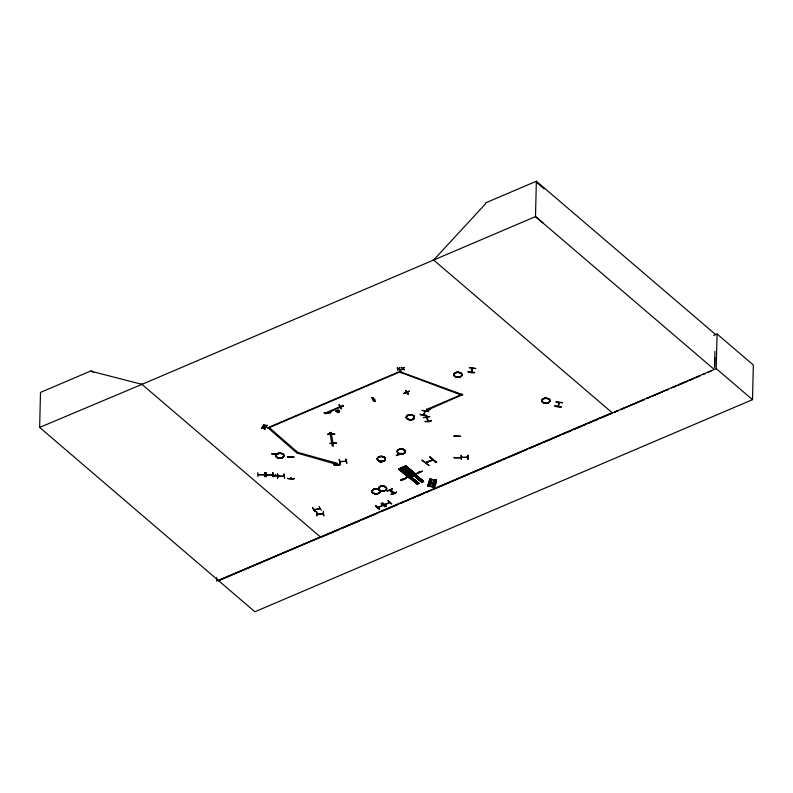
<?xml version="1.0" encoding="UTF-8"?>
<svg xmlns="http://www.w3.org/2000/svg" width="793" height="793" viewBox="0 0 793 793"><rect width="100%" height="100%" fill="white"/><g stroke="black" fill="none" stroke-linecap="round" stroke-linejoin="round"><path stroke-width="1.19" d="M258.042 476.623L257.784 472.638M258.825 474.581L258.875 474.244M265.04 472.747L264.684 476.762L264.693 472.479M264.743 472.727L264.733 476.494M266.27 476.474L265.933 472.737M266.27 476.762L266.21 472.727M271.93 453.953L278.472 454.052L271.93 453.655M278.7 475.126C278.809 476.246 271.265 477.128 272.098 474.432M272.911 472.846L273.179 476.871L272.822 472.588M275.31 474.561L275.3 475.364L275.538 474.561M278.69 475.631L272.138 475.503M287.423 457.046L293.975 457.155L287.433 456.758M294.193 478.229C294.599 480.003 287.215 478.734 287.641 478.129M291.031 477.664L290.763 478.447L290.803 477.664M294.183 478.734L287.631 478.605M454.032 436.299L460.584 436.408L454.042 436.001M460.674 457.73L454.121 457.878L454.131 457.363M460.674 457.997L460.683 457.482M428.914 465.491L422.074 460.307L428.983 465.392M436.626 462.269L430.163 456.837L429.628 457.145L436.031 462.527L436.626 462.25L436.11 462.349M713.68 335.429L717.07 333.982L753.35 365.008L752.507 399.652L254.87 611.76L39.65 427.417L40.502 392.406L91.443 370.698L93.316 372.294M91.443 370.698L91.433 371.342L141.947 384.347L535.493 216.608L543.354 223.229M216.737 577.393L216.648 581.081L320.471 537.02M264.971 428.825L264.763 429.409L263.554 428.398L261.541 428.309M261.541 428.597L261.73 428.032M263.326 427.883L262.354 427.08M262.344 427.368L262.542 426.783M266.527 426.436L266.329 427.021L265.11 426.01L263.107 425.93M263.098 426.218L263.286 425.653M265.764 427.605L263.782 427.814M264.892 425.494L263.91 424.691M264.961 429.112L264.01 428.032M263.91 424.989L264.109 424.404M263.97 474.323L264.049 474.67M267.33 425.226L265.338 425.425M266.527 426.733L265.566 425.653M264 428.319L265.576 427.893M265.566 425.94L267.142 425.504M337.61 463.399L297.712 452.377L296.681 452.813L267.489 427.407M266.993 474.848L267.003 474.353M268.232 428.042L400.723 371.57M269.263 427.605L297.712 452.377L297.197 453.081L337.075 464.529L337.6 463.826M277.669 477.911L277.471 473.946M277.51 473.927L277.659 478.199L277.451 474.164M278.482 453.755L271.93 453.854M278.313 475.78L278.224 476.127M283.537 476.127L283.408 475.78M284.152 474.184L284.578 478.209L284.063 473.927M312.829 507.887L315.208 511.713L312.551 507.986M314.652 509.82L314.682 509.265M316.724 511.713L316.873 515.995L316.625 511.971M317.448 513.933L317.527 513.567M321.373 510.305L318.994 506.33M319.668 508.729L319.44 508.224M330.731 412.419L324.208 412.707M343.28 405.847L325.596 413.817L324.862 412.747M322.622 513.577L323.346 514.072M323.266 511.723L323.782 516.005L323.356 511.971M327.876 434.505C340.356 433.553 333.724 435.109 327.856 434.009M333.466 445.587L332.188 446.072L329.938 432.383M330.066 443.287L336.599 443.009L330.057 443.495M331.157 433.345L331.276 434.068M333.456 446.013L331.206 432.324M340.227 464.311C340.841 466.165 333.298 465.114 333.714 464.599M334.368 433.721L334.398 434.227M335.954 411.171C341.565 407.205 340.028 416.156 335.974 411.032M336.847 464.748L336.787 463.945M336.777 464.301L337.124 464.688L337.015 463.935M338.234 410.06L335.974 411.071M339.235 404.648L341.188 408.782L341.535 408.425M339.325 459.385L340.009 463.37M340.564 406.898L341.03 406.254M340.266 461.744L340.375 461.199M343.27 406.284L342.536 405.213M345.599 461.496L345.451 460.961M345.837 459.078L346.878 463.32L345.926 459.325M371.976 397.808L374.623 401.506L371.986 397.521M372.423 399.414L373.176 399.761M372.898 397.501L375.148 401.496M374.286 401.575L372.066 397.749M374.653 399.662L374.692 399.107M375.188 401.565C370.668 393.705 372.948 400.217 375.198 401.278M375.813 505.607C374.901 506.212 379.45 510.157 379.629 508.908M380.214 462.319L385.537 460.079M381.146 503.367L385.249 506.836L381.215 503.585M386.34 506.033L386.042 506.449L382.533 502.732M384.952 504.368L384.962 504.001M392.495 488.865L387.232 490.907M393.387 493.424L389.591 489.905M390.176 489.658L394.091 493.167L390.245 489.876M396.381 491.938C397.571 493.276 390.82 495.04 391.078 494.198M388.124 500.631L391.673 503.793M393.437 493.196L389.532 490.163M398.73 368.983L397.511 370.162L398.393 369.062L397.134 367.774L398.611 368.834L399.841 367.645L398.938 369.042L400.197 369.746M396.341 455.44L401.674 453.2M400.187 370.034L399.702 369.766M400.713 372.006L399.979 370.936M461.952 393.972L461.298 395.073L400.366 372.333M400.356 372.769L401 371.679M402.953 368.775L401.744 369.954L402.626 368.854L401.357 367.565M398.909 454.647L399.345 454.657M403.548 367.466L402.844 368.636L401.853 367.546M404.43 369.538L403.171 368.557M406.135 477.683C407.324 479.031 400.544 480.766 400.802 479.924M404.42 369.825L403.924 369.558M403.161 368.844L404.073 367.437M409.357 391.088L404.024 393.328M402.953 478.407L403.26 479.071M405.649 390.374L408.286 394.359L405.699 390.602M407.205 392.456L406.085 392.267M400.832 480.201L406.155 477.733M413.996 481.242L415.76 480.489M414.699 481.847L416.464 481.093M415.324 482.382L417.098 481.619M416.028 482.977L417.802 482.223M416.503 483.383L418.268 482.63M416.94 473.044L417.138 473.52L422.451 471.23M417.207 483.988L410.12 478.357L412.162 477.495L411.567 477.763M418.506 479.319L420.27 478.566M420.369 414.154L420.27 414.65M419.497 472.261L419.081 471.528M410.259 478.229L417.316 484.206L419.11 483.433L411.686 477.564L418.535 483.69L418.972 483.234M419.646 472.142L419.269 471.448M419.21 479.924L420.974 479.17M419.834 480.459L421.608 479.696M422.074 410.516L428.488 411.537L422.084 410.318M420.538 481.054L422.312 480.3M421.014 481.46L422.778 480.707M414.65 476.444L416.682 475.572L423.621 481.51L421.579 482.382L414.769 476.246L421.717 482.065M429.707 416.702L423.393 417.455M424.622 410.933C424.384 411.884 431.005 409.961 429.945 408.692M424.642 410.982L429.965 408.93M423.482 481.311L416.543 475.493L423.621 481.52M424.929 411.587L423.393 414.898M425.107 421.331C424.721 422.094 432.155 421.985 431.432 420.389M462.696 394.617L427.328 410.12L426.594 409.039M420.28 414.6L426.594 415.79L426.703 415.284M426.951 409.337L427.387 410.04L426.763 409.773M428.398 421.113L428.19 420.34M430.272 479.289C424.334 501.176 434.118 464.242 427.833 486.05M428.022 485.326L430.183 485.574M429.717 416.513L423.393 417.742M428.151 484.85L430.302 485.088M428.339 484.126L430.49 484.374M428.498 483.492L430.658 483.73M428.696 482.768L430.847 483.016M427.665 486.297L428.418 486.367L429.717 479.15L431.848 479.329L429.994 486.287M432.264 486.02L434.425 486.258M432.393 485.534L434.554 485.782M432.581 484.82L434.742 485.058M432.75 484.176L434.901 484.424M432.938 483.462L435.089 483.7M434.237 486.981L431.907 486.981L433.94 479.765C441.245 477.981 429.132 497.717 436.249 480.181M461.357 459.008L461.149 455.232L461.308 459.226M461.932 457.412L462.002 456.877M474.64 372.284C474.948 373.434 467.652 372.561 468.177 371.56M467.097 456.877L467.236 457.422M467.9 459.306L467.791 455.241L467.91 459.018M467.949 459.038L467.84 455.281M471.329 371.332L471.3 372.155L472.311 368.319M471.409 371.302L471.29 372.195M471.518 372.224L471.627 371.322M472.519 368.666L472.172 368.111M472.499 368.15L472.489 368.656M475.671 368.646L469.208 367.635L475.721 368.418M433.622 260.035L485.395 203.96L485.425 202.949L536.365 181.24L535.493 216.608L714.443 369.637M555.011 405.798C554.476 406.839 561.781 407.652 561.484 406.522M556.052 401.863L562.515 402.596M714.503 367.199L714.889 351.349M714.642 367.308L714.88 357.494M752.507 399.652L716.218 368.626L717.07 333.982M559.144 402.547L558.183 406.016M559.432 402.626L558.361 406.422M468.108 372.056L474.63 372.561L468.157 371.838M425.335 411.26L423.64 415.026M426.684 415.562L420.359 414.392L426.674 415.591M313.998 509.77L320.114 508.442M320.194 508.571L314.127 509.919M372.551 399.89L373.067 399.613M373.999 399.613L374.762 399.593M406.214 392.743L406.69 392.495M430.113 479.131L427.655 486.287M431.422 479.339C425.187 501.176 435.892 464.47 430.143 486.575M431.59 479.438L429.984 486.476L427.833 486.168M430.093 486.575L431.868 479.398M433.94 479.834L432.185 487.011L434.237 479.953M432.512 486.971L434.356 479.815L432.076 486.922M434.247 487.18C439.54 464.876 429.191 501.84 436.209 480.171M433.642 487.18L435.922 480.132M433.008 459.871L426.059 462.884M389.284 490.302L393.159 493.563M379.569 509.175L375.773 505.835L379.619 509.195M382.226 503.129L386.042 506.42M403.994 393.516L409.327 391.276M396.302 455.648L401.645 453.398M387.192 491.125L392.337 488.736M432.621 459.543C434.782 460.664 423.749 461.457 426.019 462.854M315.168 511.654L312.779 507.936M338.879 405.005L341.198 408.752M339.166 404.906L341.525 408.712M339.265 459.633L339.91 463.627M471.567 372.145L472.549 368.299M339.642 461.595L346.164 461.288M346.174 461.447L339.781 461.566M398.413 469.02L401.446 467.711L411.864 476.613L408.791 477.921L398.443 469M398.78 468.851L409.188 477.753L398.552 468.832L399.236 468.653M402.953 467.077L413.341 475.998L402.884 467.087L405.957 465.788L416.365 474.71L405.748 465.669L405.025 466.185L415.502 475.076L416.196 474.67M413.649 475.859L403.092 466.79L403.815 466.69L414.233 475.592L413.51 475.79M403.3 466.908L413.827 475.78L403.815 466.69M399.067 468.613L409.703 477.535L399.097 468.494M410.457 478.219L417.336 484.196M411.825 476.652L411.171 476.811M413.302 475.998L416.375 474.69M415.116 476.097L422.183 482.124L414.878 476.345M405.263 465.987L415.621 474.918L416.166 474.581M416.057 475.84L423.393 481.619M383.088 505.419L377.914 507.579M258.131 474.591L264.644 474.67M264.545 474.878L258.131 474.729M272.227 474.769C274.953 474.799 263.554 474.66 266.954 474.68M392.188 491.759L391.692 491.928L392.228 491.7M428.369 421.073L426.416 417.376M398.929 468.802L409.723 477.515M423.125 481.658L416.196 475.641M382.454 503.02L386.26 506.321M277.649 476.137L284.132 476.286L277.609 476.296M317.438 514.082L316.813 514.092L323.207 514.092M467.741 457.392L461.417 457.412M272.733 474.957L266.398 474.888M433.761 479.884L434.475 479.973M377.736 507.431L382.979 505.25M39.65 427.417L142.016 384.318M267.479 427.833L399.969 371.372M324.852 413.183L342.526 405.639M426.584 409.475L461.942 394.408L462.686 395.043M399.652 469.625L402.299 468.494M404.162 467.701L406.809 466.571M422.054 460.376L422.649 460.118M432.7 459.722L425.98 462.924M404.182 473.51L406.829 472.38M408.692 471.587L411.349 470.457M405.233 474.412L407.889 473.282M409.753 472.489L412.4 471.359M406.185 475.215L408.831 474.085M410.695 473.292L413.341 472.162M407.235 476.117L409.892 474.987M411.745 474.194L414.402 473.064M407.939 476.722L410.596 475.592M412.459 474.799L415.106 473.669M410.962 478.774L412.737 478.02M415.482 476.851L417.247 476.097M391.098 494.435L396.411 492.205M218.59 580.446L612.137 412.697M218.581 580.734L716.218 368.626M324.307 535.919L320.887 537.376L141.531 383.99M326.587 534.948L333.417 532.034M335.697 531.062L339.117 529.605M341.396 528.634L359.625 520.872M361.905 519.901L377.855 513.101M382.414 511.158L398.364 504.358M400.643 503.386L404.063 501.929M406.343 500.958L409.753 499.501M412.033 498.529L415.453 497.072M417.733 496.101L424.572 493.187M426.852 492.215L430.262 490.758M432.542 489.787L450.771 482.015M453.051 481.044L469 474.244M472.42 472.797L474.7 471.825M476.98 470.854L495.209 463.082M497.489 462.111L500.908 460.654M503.188 459.682L506.598 458.225M508.878 457.254L521.417 451.911M523.697 450.939L527.107 449.482M529.387 448.511L541.926 443.168M544.196 442.197L560.155 435.397M563.565 433.94L565.845 432.968M568.125 431.997L571.545 430.54M573.825 429.568L586.354 424.225M588.634 423.254L592.054 421.797M594.334 420.825L597.753 419.378M600.033 418.407L612.563 413.064L433.196 259.668M649.913 397.134L646.523 398.582L649.973 397.184M652.183 396.173L668.023 389.422M671.423 387.975L675.953 386.042M699.723 375.912L678.213 385.081L681.712 383.713M703.123 374.465L705.383 373.493M707.643 372.532L711.043 371.084M623.893 408.246L620.493 409.694L644.253 399.553L626.163 407.285M652.233 396.222L655.642 394.775M657.903 393.814L662.442 391.891M665.842 390.453L668.102 389.492M672.642 387.559L676.042 386.122M683.982 382.751L687.382 381.314M689.642 380.343L693.042 378.905M697.582 376.982L699.852 376.021M400.792 480.211L406.155 477.921M422.292 471.082L417.138 473.51M384.625 504.705L389.829 502.514L384.496 504.725M341.049 406.789L340.415 406.888M431.442 420.667L425.117 421.579M391.901 491.491L391.365 491.719M374.593 399.474L374.137 399.761M263.286 425.94L264.882 425.791M261.72 428.319L263.326 428.17M399.305 367.952L399.831 367.932M403.538 367.754L404.063 367.724M329.928 432.819L331.196 432.75M324.198 412.905L330.731 412.608M327.856 434.286L334.368 433.969M333.714 464.876L340.227 464.589M405.55 465.977L416.018 474.858M400.891 467.969L410.943 477.029L400.703 467.929L411.508 476.781L401.377 467.751M429.776 457.006L436.18 462.388M387.896 500.71L391.712 504.021M467.82 457.244L461.417 457.392M323.336 513.933L316.932 514.092M287.423 456.827L293.975 457.055M454.032 436.2L460.584 436.309M454.121 457.66L460.674 457.789M556.042 402.061L562.515 402.794M429.499 479.805L431.66 480.043M433.751 480.499L435.902 480.736M405.957 390.553L408.276 394.329M428.111 421.113L426.456 417.376M400.99 372.105L461.942 394.408M415.205 476.196L421.717 482.184M412.122 477.515L418.962 483.433L411.686 477.564M402.943 369.062L403.924 369.855M398.72 369.27L399.692 370.053M264.099 424.691L265.338 425.712M262.542 427.07L263.772 428.101M536.336 182.251L544.186 188.873M536.365 181.24L715.306 334.269M405.233 465.897L415.849 474.928M403.607 466.571L414.164 475.631M411.795 476.652L401.238 467.592L400.703 467.929L411.28 476.88M411.666 477.634L418.645 483.561M390.443 489.787L394.309 493.107M409.347 391.375L404.024 393.615M430.143 409.129L424.82 411.389M330.731 412.707L324.208 412.994M555.001 406.036L561.474 406.809L554.991 406.075M380.184 462.507L385.537 460.366L380.154 462.517M337.154 410.794L336.876 411.478L337.709 411.983L339.126 411.488L338.274 410.615L337.154 410.794M618.223 410.645L614.823 412.092L618.233 410.655M455.351 376.804A4.074 2.478 1.4 0 0 461.952 375.367A4.074 2.478 1.4 0 0 456.461 372.571A4.074 2.478 1.4 0 0 455.351 376.804A4.074 2.478 1.4 0 0 461.942 375.376A4.074 2.478 1.4 0 0 456.471 372.581A4.074 2.478 1.4 0 0 455.36 376.804M455.36 376.596A4.074 2.478 1.4 0 0 461.952 375.158A4.074 2.478 1.4 0 0 456.471 372.363A4.074 2.478 1.4 0 0 455.36 376.596A4.064 2.468 1.4 0 0 461.932 375.158A4.074 2.478 1.4 0 0 456.471 372.363A4.074 2.478 1.4 0 0 455.36 376.586A4.074 2.478 1.4 0 0 461.942 375.148A4.064 2.468 1.4 0 0 456.471 372.373A4.064 2.468 1.4 0 0 455.37 376.586M543.314 402.745A4.074 2.478 1.4 0 0 549.906 401.308A4.074 2.478 1.4 0 0 544.424 398.512A4.074 2.478 1.4 0 0 543.314 402.745A4.074 2.478 1.4 0 0 549.906 401.317A4.074 2.478 1.4 0 0 544.424 398.522A4.074 2.478 1.4 0 0 543.314 402.745M543.314 402.537A4.074 2.478 1.4 0 0 549.916 401.099A4.074 2.478 1.4 0 0 544.434 398.304A4.074 2.478 1.4 0 0 543.314 402.537A4.074 2.478 1.4 0 0 549.906 401.099A4.064 2.468 1.4 0 0 544.434 398.314A4.074 2.478 1.4 0 0 543.324 402.537A4.064 2.468 1.4 0 0 549.896 401.099A4.074 2.478 1.4 0 0 544.434 398.314A4.064 2.468 1.4 0 0 543.334 402.527M277.292 457.72A4.074 2.478 1.4 0 0 283.884 456.292A4.074 2.478 1.4 0 0 278.402 453.497A4.074 2.478 1.4 0 0 277.292 457.72A4.074 2.478 1.4 0 0 283.874 456.292A4.074 2.478 1.4 0 0 278.402 453.507A4.074 2.478 1.4 0 0 277.292 457.73M277.292 457.511A4.074 2.478 1.4 0 0 283.894 456.074A4.074 2.478 1.4 0 0 278.412 453.279A4.074 2.478 1.4 0 0 277.292 457.511A4.064 2.468 1.4 0 0 283.874 456.074A4.074 2.478 1.4 0 0 278.402 453.279A4.074 2.478 1.4 0 0 277.302 457.502A4.074 2.478 1.4 0 0 283.884 456.074A4.064 2.468 1.4 0 0 278.412 453.289A4.064 2.468 1.4 0 0 277.302 457.502M379.976 490.599A4.074 2.478 1.4 0 0 386.568 489.162A4.074 2.478 1.4 0 0 381.086 486.377A4.074 2.478 1.4 0 0 379.976 490.599A4.074 2.478 1.4 0 0 386.558 489.172A4.074 2.478 1.4 0 0 381.086 486.387A4.074 2.478 1.4 0 0 379.976 490.609M379.976 490.391A4.074 2.478 1.4 0 0 386.578 488.954A4.074 2.478 1.4 0 0 381.086 486.159A4.074 2.478 1.4 0 0 379.976 490.391A4.074 2.478 1.4 0 0 386.568 488.964A4.064 2.468 1.4 0 0 381.096 486.168A4.074 2.478 1.4 0 0 379.986 490.391A4.064 2.468 1.4 0 0 386.558 488.954A4.074 2.478 1.4 0 0 381.096 486.168A4.064 2.468 1.4 0 0 379.986 490.381M373.493 493.365A4.074 2.478 1.4 0 0 380.085 491.928A4.074 2.478 1.4 0 0 374.603 489.132A4.074 2.478 1.4 0 0 373.493 493.365A4.074 2.478 1.4 0 0 380.075 491.938A4.074 2.478 1.4 0 0 374.603 489.142A4.074 2.478 1.4 0 0 373.493 493.365M373.493 493.157A4.074 2.478 1.4 0 0 380.095 491.719A4.074 2.478 1.4 0 0 374.613 488.924A4.074 2.478 1.4 0 0 373.493 493.157A4.064 2.468 1.4 0 0 380.075 491.719A4.064 2.468 1.4 0 0 374.613 488.934A4.074 2.478 1.4 0 0 373.503 493.147A4.074 2.478 1.4 0 0 380.085 491.71A4.074 2.478 1.4 0 0 374.603 488.924A4.064 2.468 1.4 0 0 373.503 493.147M398.73 453.527A4.074 2.478 1.4 0 0 405.322 452.089A4.074 2.478 1.4 0 0 399.841 449.294A4.074 2.478 1.4 0 0 398.73 453.527A4.074 2.478 1.4 0 0 405.312 452.079A4.074 2.478 1.4 0 0 399.841 449.294A4.074 2.478 1.4 0 0 398.73 453.517M398.73 453.299A4.074 2.478 1.4 0 0 405.332 451.861A4.074 2.478 1.4 0 0 399.85 449.066A4.074 2.478 1.4 0 0 398.73 453.299A4.064 2.468 1.4 0 0 405.312 451.861A4.074 2.478 1.4 0 0 399.841 449.066A4.074 2.478 1.4 0 0 398.74 453.289A4.074 2.478 1.4 0 0 405.322 451.861A4.064 2.468 1.4 0 0 399.85 449.076A4.064 2.468 1.4 0 0 398.74 453.289M378.757 460.921A4.074 2.478 1.4 0 0 385.348 459.494A4.074 2.478 1.4 0 0 379.867 456.689A4.074 2.478 1.4 0 0 378.757 460.921A4.074 2.478 1.4 0 0 385.339 459.484A4.074 2.478 1.4 0 0 379.867 456.699A4.074 2.478 1.4 0 0 378.757 460.911M378.757 460.703A4.074 2.478 1.4 0 0 385.358 459.266A4.074 2.478 1.4 0 0 379.867 456.471A4.074 2.478 1.4 0 0 378.757 460.703A4.064 2.468 1.4 0 0 385.339 459.266A4.064 2.468 1.4 0 0 379.877 456.481A4.074 2.478 1.4 0 0 378.767 460.693A4.074 2.478 1.4 0 0 385.348 459.256A4.074 2.478 1.4 0 0 379.877 456.471A4.064 2.468 1.4 0 0 378.767 460.693M407.84 419.299A4.074 2.478 1.4 0 0 414.442 417.861A4.074 2.478 1.4 0 0 408.95 415.066A4.074 2.478 1.4 0 0 407.84 419.299A4.074 2.478 1.4 0 0 414.442 417.881A4.074 2.478 1.4 0 0 408.95 415.086A4.074 2.478 1.4 0 0 407.84 419.309A4.074 2.478 1.4 0 0 414.432 417.871A4.074 2.478 1.4 0 0 408.96 415.076A4.074 2.478 1.4 0 0 407.85 419.299M407.85 419.091A4.074 2.478 1.4 0 0 414.442 417.653A4.074 2.478 1.4 0 0 408.96 414.858A4.074 2.478 1.4 0 0 407.85 419.091A4.064 2.468 1.4 0 0 414.432 417.653A4.074 2.478 1.4 0 0 408.96 414.858A4.074 2.478 1.4 0 0 407.85 419.081A4.074 2.478 1.4 0 0 414.432 417.643A4.064 2.468 1.4 0 0 408.97 414.868A4.064 2.468 1.4 0 0 407.86 419.081"/></g></svg>
